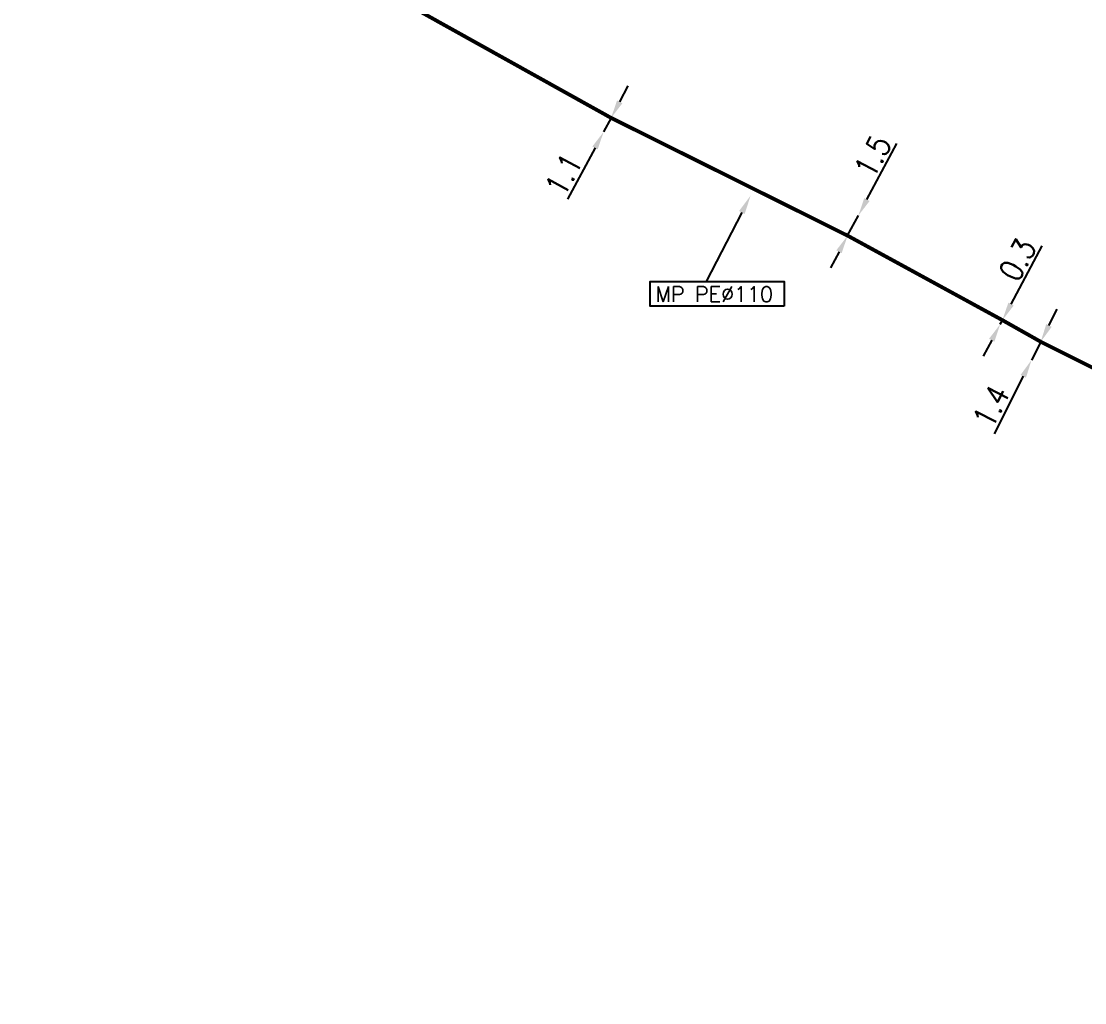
# Model space of a CAD drawing. Header units: millimetres. Extents: x 126999 to 128000, y 154000 to 155000.
# Drawn here: x 127228.7 to 127298.9, y 154125.7 to 154190.5 of the extents above; entities that cross this region are included whole.
import ezdxf

# ---------------------------------------------------------------- set-up
doc = ezdxf.new("R2010")
doc.units = ezdxf.units.MM
doc.header["$PDMODE"] = 34
doc.layers.get('DEFPOINTS').update_dxf_attribs({"linetype": 'CONTINUOUS'})
doc.layers.add('G_120', color=4, linetype='CONTINUOUS')
doc.styles.get("Standard").update_dxf_attribs({"font": 'romans.shx', "width": 0.85})
doc.linetypes.add('G_TYPB_PE', pattern='A,5,-0.3,["o",Standard,S=1.5,R=0,X=0,Y=-0.5],-1.65', length=6.95)
doc.dimstyles.get("Standard").update_dxf_attribs({"dimtxt": 1.5, "dimasz": 1.2, "dimexe": 0.625, "dimexo": 0.625, "dimgap": 0.25, "dimtad": 1, "dimdec": 1, "dimzin": 0, "dimdsep": 46, "dimtxsty": 'Standard', "dimcen": -0.5, "dimadec": 0, "dimazin": 0, "dimtfac": 1, "dimtdec": 1, "dimtmove": 0, "dimatfit": 3, "dimfxl": 1, "dimtolj": 1, "dimtzin": 0, "dimarcsym": 0})

# ---------------------------------------------------------------- blocks, each defined once
blk = doc.blocks.new('*D144')
at = {"layer": 'DEFPOINTS', "color": 0, "linetype": 'Continuous', "transparency": 16777216}
for p in [(127295.962, 154169.323), (127295.353, 154168.118), (127295.353, 154168.118)]:
    blk.add_point(p, dxfattribs=at)
at = {"layer": 'G_120', "color": 0, "linetype": 'Continuous', "lineweight": -2, "transparency": 16777216}
for p, q in [((127296.504, 154170.394), (127297.045, 154171.465)), ((127295.962, 154169.323), (127295.353, 154168.118)), ((127294.811, 154167.048), (127292.893, 154163.255))]:
    blk.add_line(p, q, dxfattribs=at)
at = {"layer": 'G_120', "color": 0, "linetype": 'Continuous', "transparency": 16777216}
for points in [[(127296.325, 154170.484), (127296.682, 154170.304), (127295.962, 154169.323)], [(127294.633, 154167.138), (127294.99, 154166.957), (127295.353, 154168.118)]]:
    blk.add_solid(points, dxfattribs=at)
at = {"layer": 'G_120', "color": 0, "linetype": 'Continuous', "transparency": 16777216, "insert": (127292.689, 154165.067), "char_height": 1.5, "attachment_point": 5, "rotation": 63.17328}
blk.add_mtext('\\A1;1.4', dxfattribs=at)
blk = doc.blocks.new('*D146')
at = {"layer": 'DEFPOINTS', "color": 0, "linetype": 'Continuous', "transparency": 16777216}
for p in [(127293.435, 154170.748), (127293.435, 154170.748), (127293.293, 154170.483)]:
    blk.add_point(p, dxfattribs=at)
at = {"layer": 'G_120', "color": 0, "linetype": 'Continuous', "lineweight": -2, "transparency": 16777216}
for p, q in [((127294.001, 154171.806), (127296.063, 154175.66)), ((127293.293, 154170.483), (127293.435, 154170.748)), ((127292.727, 154169.425), (127292.161, 154168.367))]:
    blk.add_line(p, q, dxfattribs=at)
at = {"layer": 'G_120', "color": 0, "linetype": 'Continuous', "transparency": 16777216}
for points in [[(127293.825, 154171.9), (127294.177, 154171.712), (127293.435, 154170.748)], [(127292.551, 154169.52), (127292.904, 154169.331), (127293.293, 154170.483)]]:
    blk.add_solid(points, dxfattribs=at)
at = {"layer": 'G_120', "color": 0, "linetype": 'Continuous', "transparency": 16777216, "insert": (127294.434, 154174.734), "char_height": 1.5, "attachment_point": 5, "rotation": 61.85077}
blk.add_mtext('\\A1;0.3', dxfattribs=at)
blk = doc.blocks.new('*D147')
at = {"layer": 'DEFPOINTS', "color": 0, "linetype": 'Continuous', "transparency": 16777216}
for p in [(127283.931, 154177.644), (127283.931, 154177.644), (127283.223, 154176.321)]:
    blk.add_point(p, dxfattribs=at)
at = {"layer": 'G_120', "color": 0, "linetype": 'Continuous', "lineweight": -2, "transparency": 16777216}
for p, q in [((127284.497, 154178.702), (127286.473, 154182.396)), ((127283.223, 154176.321), (127283.931, 154177.644)), ((127282.657, 154175.263), (127282.091, 154174.205))]:
    blk.add_line(p, q, dxfattribs=at)
at = {"layer": 'G_120', "color": 0, "linetype": 'Continuous', "transparency": 16777216}
for points in [[(127284.32, 154178.796), (127284.673, 154178.607), (127283.931, 154177.644)], [(127282.48, 154175.357), (127282.833, 154175.169), (127283.223, 154176.321)]]:
    blk.add_solid(points, dxfattribs=at)
at = {"layer": 'G_120', "color": 0, "linetype": 'Continuous', "transparency": 16777216, "insert": (127284.886, 154181.549), "char_height": 1.5, "attachment_point": 5, "rotation": 61.85077}
blk.add_mtext('\\A1;1.5', dxfattribs=at)
blk = doc.blocks.new('*D148')
at = {"layer": 'DEFPOINTS', "color": 0, "linetype": 'Continuous', "transparency": 16777216}
for p in [(127267.625, 154184.088), (127267.13, 154183.162), (127267.13, 154183.162)]:
    blk.add_point(p, dxfattribs=at)
at = {"layer": 'G_120', "color": 0, "linetype": 'Continuous', "lineweight": -2, "transparency": 16777216}
for p, q in [((127268.191, 154185.146), (127268.757, 154186.204)), ((127267.625, 154184.088), (127267.13, 154183.162)), ((127266.564, 154182.104), (127264.759, 154178.732))]:
    blk.add_line(p, q, dxfattribs=at)
at = {"layer": 'G_120', "color": 0, "linetype": 'Continuous', "transparency": 16777216}
for points in [[(127268.015, 154185.241), (127268.367, 154185.052), (127267.625, 154184.088)], [(127266.387, 154182.199), (127266.74, 154182.01), (127267.13, 154183.162)]]:
    blk.add_solid(points, dxfattribs=at)
at = {"layer": 'G_120', "color": 0, "linetype": 'Continuous', "transparency": 16777216, "insert": (127264.496, 154180.361), "char_height": 1.5, "attachment_point": 5, "rotation": 61.85077}
blk.add_mtext('\\A1;1.1', dxfattribs=at)

msp = doc.modelspace()

# ---------------------------------------------------------------- linework, layer by layer
at = {"layer": 'G_120', "linetype": 'G_TYPB_PE', "flags": 128}
msp.add_lwpolyline([(127228.846, 154205.294, 0.25, 0.25, 0), (127233.26, 154202.93, 0.25, 0.25, 0), (127245.585, 154196.46, 0.25, 0.25, 0), (127248.379, 154194.805, 0.25, 0.25, 0), (127267.625, 154184.088, 0.25, 0.25, 0), (127283.223, 154176.321, 0.25, 0.25, 0), (127293.435, 154170.748, 0.25, 0.25, 0), (127295.962, 154169.323, 0.25, 0.25, 0), (127302.589, 154166.004, 0.25, 0.25, 0), (127304.913, 154165.128, 0.25, 0.25, -0.052441), (127306.406, 154164.938, 0.25, 0.25, -0.039738), (127307.493, 154164.589, 0.25, 0.25, 0.268423), (127308.406, 154162.613, 0.25, 0.25, 0), (127317.317, 154159.346, 0.25, 0.25, 0), (127318.897, 154158.566, 0.25, 0.25, 0), (127320.232, 154157.907, 0.25, 0.25, 0), (127320.232, 154157.907, 0.25, 0.25, 0), (127336.429, 154149.103, 0.25, 0.25, 0), (127337.512, 154148.597, 0.25, 0.25, 0), (127351.296, 154141.173, 0.25, 0.25, 0), (127354.306, 154139.948, 0.25, 0.25, 0), (127360.976, 154136.341, 0.25, 0.25, 0), (127380.147, 154127.424, 0.25, 0.25, 0), (127382.116, 154127.06, 0.25, 0.25, 0.131527), (127394.255, 154126.331, 0.25, 0.25, 0), (127394.255, 154126.331, 0.25, 0.25, 0), (127398.522, 154127.235, 0.25, 0.25, 0), (127400.912, 154127.684, 0.25, 0.25, 0), (127403.557, 154128.596, 0.25, 0.25, 0), (127407.072, 154129.428, 0.25, 0.25, 0), (127411.339, 154131.465, 0.25, 0.25, 0), (127421.568, 154134.187, 0.25, 0.25, 0), (127428.582, 154135.695, 0.25, 0.25, 0), (127466.027, 154146.857, 0.25, 0.25, 0), (127466.615, 154147.213, 0.25, 0.25, 0), (127508.446, 154160.322, 0.25, 0.25, 0), (127508.983, 154160.672, 0.25, 0.25, 0.031917), (127535.78, 154169.489, 0.25, 0.25, 0), (127535.78, 154169.489, 0.25, 0.25, 0), (127537.187, 154169.845, 0.25, 0.25, 0), (127542.525, 154172.407, 0.25, 0.25, 0), (127550.75, 154176.701, 0.25, 0.25, 0), (127555.503, 154179.446, 0.25, 0.25, 0), (127559.856, 154182.501, 0.25, 0.25, 0), (127563.938, 154185.698, 0.25, 0.25, 0), (127567.994, 154188.998, 0.25, 0.25, 0), (127571.72, 154192.547, 0.25, 0.25, 0), (127571.915, 154193.017, 0.25, 0.25, 0), (127579.988, 154200.583, 0.25, 0.25, 0), (127580.317, 154200.84, 0.25, 0.25, 0), (127587.203, 154207.671, 0.25, 0.25, 0), (127591.03, 154211.1, 0.25, 0.25, 0), (127597.787, 154217.474, 0.25, 0.25, 0), (127601.812, 154221.044, 0.25, 0.25, 0), (127602.754, 154222.104, 0.25, 0.25, 0), (127617.155, 154235.473, 0.25, 0.25, 0), (127618.654, 154237.064, 0.25, 0.25, 0), (127620.484, 154235.379, 0.25, 0.25, 0), (127621.79, 154236.645, 0.25, 0.25, 0), (127632.266, 154246.524, 0.25, 0.25, 0), (127642.209, 154255.929, 0.25, 0.25, 0), (127648.816, 154262.05, 0.25, 0.25, 0), (127660.619, 154273.53, 0.25, 0.25, 0), (127671.602, 154284.296, 0.25, 0.25, 0), (127676.566, 154289.128, 0.25, 0.25, 0), (127684.471, 154296.055, 0, 0, 0)], format="xyseb", dxfattribs=at)
at = {"layer": 'G_120', "linetype": 'Continuous'}
msp.add_lwpolyline([(127276.249, 154177.846), (127273.889, 154173.292)], dxfattribs=at)
msp.add_lwpolyline([(127279.043, 154171.663), (127270.203, 154171.663), (127270.203, 154173.292), (127279.043, 154173.292)], close=True, dxfattribs=at)
msp.add_solid([(127276.064, 154177.942), (127276.824, 154178.956), (127276.434, 154177.75)], dxfattribs=at)

# ---------------------------------------------------------------- texts
msp.add_text('MP PE%%C110', height=1, dxfattribs=at).set_placement((127270.548, 154171.959))

# ---------------------------------------------------------------- dimensions: what is measured, and where the dimension line sits
for p1, p2, picture, middle in [((127267.625, 154184.0882), (127267.1297, 154183.1624), '*D148', (127264.4965, 154180.3608)), ((127283.223, 154176.321), (127283.931, 154177.644), '*D147', (127284.886, 154181.549)), ((127293.293, 154170.483), (127293.435, 154170.748), '*D146', (127294.434, 154174.734)), ((127295.962, 154169.323), (127295.353, 154168.118), '*D144', (127292.689, 154165.067))]:
    dim = msp.add_aligned_dim(p1=p1, p2=p2, distance=0, dimstyle='Standard', dxfattribs=at)
    dim.commit()
    dim.dimension.update_dxf_attribs({"geometry": picture, "text_midpoint": middle})

doc.saveas('drawing.dxf')
